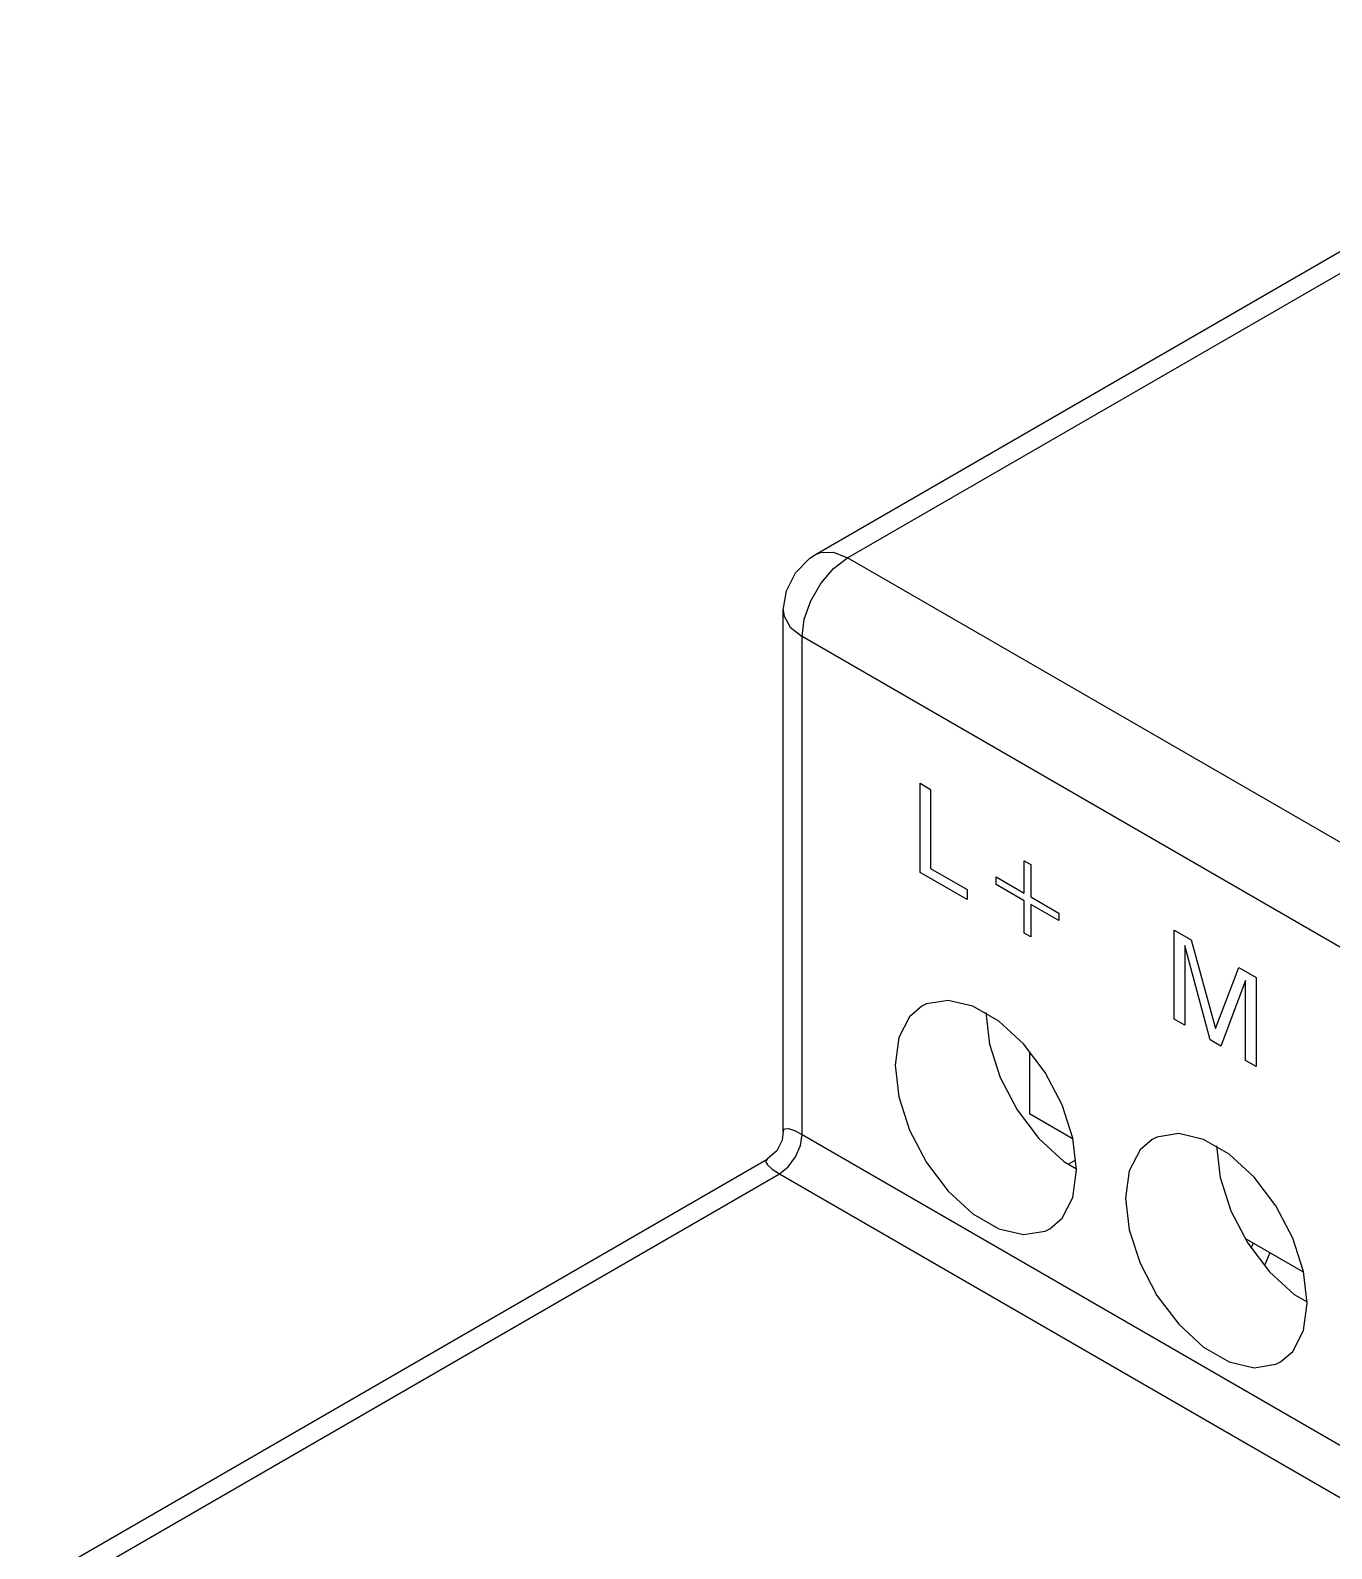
# Model space of a CAD drawing. Extents: x 0 to 420, y 0 to 297.
# Drawn here: x 165.18 to 185.46, y 183.97 to 207.62 of the extents above; entities that cross this region are included whole.
import ezdxf

# ---------------------------------------------------------------- set-up
doc = ezdxf.new("R2010")
doc.units = 0
doc.header["$LTSCALE"] = 23.1
doc.layers.add('40000_ISO', color=7, linetype='CONTINUOUS')

msp = doc.modelspace()

# ---------------------------------------------------------------- linework, layer by layer
at = {"layer": '40000_ISO', "color": 7, "linetype": 'CONTINUOUS'}
for p, q in [((177.412, 199.451), (191.554, 207.616)), ((177.912, 199.402), (192.054, 207.566)), ((177.101, 199.17), (177.325, 199.395)), ((177.325, 199.395), (177.412, 199.451)), ((177.412, 199.451), (177.495, 199.485)), ((177.495, 199.485), (177.693, 199.488)), ((177.693, 199.488), (177.912, 199.402)), ((177.693, 199.235), (177.912, 199.402)), ((201.6, 185.726), (177.912, 199.402)), ((176.96, 198.89), (177.101, 199.17)), ((177.495, 199.004), (177.693, 199.235)), ((176.912, 198.585), (176.96, 198.89)), ((177.339, 198.732), (177.495, 199.004)), ((177.239, 198.446), (177.339, 198.732)), ((176.912, 190.469), (176.912, 198.585)), ((176.912, 198.585), (176.925, 198.495)), ((176.925, 198.495), (177.021, 198.323)), ((177.205, 198.177), (177.239, 198.446)), ((177.021, 198.323), (177.205, 198.177)), ((177.205, 190.42), (177.205, 198.177)), ((200.893, 184.501), (177.205, 198.177)), ((179.044, 194.503), (179.044, 195.891)), ((179.044, 195.891), (179.208, 195.796)), ((179.208, 195.796), (179.208, 194.565)), ((180.666, 194.18), (180.666, 194.685)), ((180.666, 194.685), (180.768, 194.626)), ((180.768, 194.626), (180.768, 194.121)), ((179.775, 194.08), (179.044, 194.503)), ((179.208, 194.565), (179.775, 194.238)), ((180.229, 194.314), (180.229, 194.432)), ((180.229, 194.432), (180.666, 194.18)), ((179.775, 194.238), (179.775, 194.08)), ((180.666, 194.062), (180.229, 194.314)), ((180.666, 193.557), (180.666, 194.062)), ((180.768, 194.121), (181.205, 193.869)), ((180.768, 194.003), (180.768, 193.498)), ((181.205, 193.751), (180.768, 194.003)), ((181.205, 193.869), (181.205, 193.751)), ((180.768, 193.498), (180.666, 193.557)), ((183.003, 192.216), (183.003, 193.605)), ((183.003, 193.605), (183.27, 193.451)), ((183.27, 193.451), (183.647, 192.071)), ((183.168, 193.364), (183.168, 192.122)), ((183.564, 191.893), (183.168, 193.364)), ((183.647, 192.071), (184.013, 193.022)), ((184.013, 193.022), (184.28, 192.868)), ((184.115, 192.819), (183.729, 191.797)), ((184.115, 191.575), (184.115, 192.819)), ((184.28, 192.868), (184.28, 191.48)), ((179.481, 192.51), (179.143, 192.454)), ((179.868, 192.418), (179.481, 192.51)), ((178.879, 192.255), (178.712, 191.929)), ((179.069, 192.418), (178.879, 192.255)), ((179.143, 192.454), (179.069, 192.418)), ((180.27, 192.186), (179.868, 192.418)), ((180.069, 192.318), (180.126, 191.825)), ((180.656, 191.832), (180.27, 192.186)), ((183.168, 192.122), (183.003, 192.216)), ((178.712, 191.929), (178.655, 191.502)), ((180.126, 191.825), (180.293, 191.306)), ((180.995, 191.385), (180.656, 191.832)), ((183.729, 191.797), (183.564, 191.893)), ((180.748, 191.711), (180.748, 190.743)), ((184.28, 191.48), (184.115, 191.575)), ((178.655, 191.502), (178.712, 191.009)), ((180.293, 191.306), (180.557, 190.803)), ((181.259, 190.881), (180.995, 191.385)), ((178.712, 191.009), (178.879, 190.489)), ((181.426, 190.362), (181.259, 190.881)), ((180.557, 190.803), (180.896, 190.356)), ((181.427, 190.35), (180.748, 190.743)), ((176.912, 190.47), (176.893, 190.333)), ((176.912, 190.47), (176.933, 190.51)), ((176.933, 190.51), (176.992, 190.514)), ((176.992, 190.514), (177.085, 190.482)), ((177.085, 190.482), (177.205, 190.42)), ((177.178, 190.248), (177.205, 190.42)), ((177.205, 190.42), (200.893, 176.744)), ((178.879, 190.489), (179.143, 189.986)), ((180.896, 190.356), (181.282, 190.002)), ((181.483, 189.869), (181.426, 190.362)), ((182.661, 190.344), (182.471, 190.181)), ((182.735, 190.38), (182.661, 190.344)), ((183.074, 190.436), (182.735, 190.38)), ((183.46, 190.344), (183.074, 190.436)), ((183.862, 190.112), (183.46, 190.344)), ((176.811, 190.167), (176.662, 190.037)), ((176.893, 190.333), (176.811, 190.167)), ((177.102, 190.072), (177.178, 190.248)), ((182.471, 190.181), (182.304, 189.855)), ((183.661, 190.245), (183.718, 189.751)), ((184.249, 189.758), (183.862, 190.112)), ((165.179, 183.407), (176.663, 190.037)), ((176.662, 190.037), (176.637, 189.998)), ((176.637, 189.998), (176.664, 189.946)), ((176.664, 189.946), (176.738, 189.881)), ((176.738, 189.881), (176.852, 189.808)), ((176.852, 189.808), (176.987, 189.917)), ((176.987, 189.917), (177.102, 190.072)), ((179.143, 189.986), (179.481, 189.539)), ((181.282, 190.002), (181.481, 189.887)), ((181.465, 190.022), (181.356, 189.959)), ((165.679, 183.357), (176.852, 189.808)), ((176.852, 189.808), (200.54, 176.132)), ((181.426, 189.442), (181.483, 189.869)), ((182.304, 189.855), (182.247, 189.428)), ((183.718, 189.751), (183.886, 189.232)), ((184.587, 189.311), (184.249, 189.758)), ((179.481, 189.539), (179.868, 189.185)), ((181.259, 189.116), (181.426, 189.442)), ((182.247, 189.428), (182.304, 188.935)), ((179.868, 189.185), (180.27, 188.953)), ((183.886, 189.232), (184.149, 188.729)), ((184.851, 188.808), (184.587, 189.311)), ((180.27, 188.953), (180.656, 188.861)), ((180.995, 188.917), (181.068, 188.953)), ((181.068, 188.953), (181.259, 189.116)), ((182.304, 188.935), (182.471, 188.416)), ((180.656, 188.861), (180.995, 188.917)), ((185.019, 188.276), (184.111, 188.801)), ((184.149, 188.729), (184.488, 188.282)), ((184.202, 188.659), (184.241, 188.726)), ((185.018, 188.288), (184.851, 188.808)), ((184.493, 188.58), (184.413, 188.38)), ((182.471, 188.416), (182.735, 187.912)), ((184.488, 188.282), (184.874, 187.928)), ((185.075, 187.795), (185.018, 188.288)), ((182.735, 187.912), (183.074, 187.465)), ((184.874, 187.928), (185.073, 187.813)), ((185.018, 187.368), (185.075, 187.795)), ((183.074, 187.465), (183.46, 187.111)), ((184.851, 187.042), (185.018, 187.368)), ((183.46, 187.111), (183.862, 186.879)), ((184.661, 186.88), (184.851, 187.042)), ((183.862, 186.879), (184.249, 186.787)), ((184.249, 186.787), (184.587, 186.843)), ((184.587, 186.843), (184.661, 186.88))]:
    msp.add_line(p, q, dxfattribs=at)

doc.saveas('drawing.dxf')
